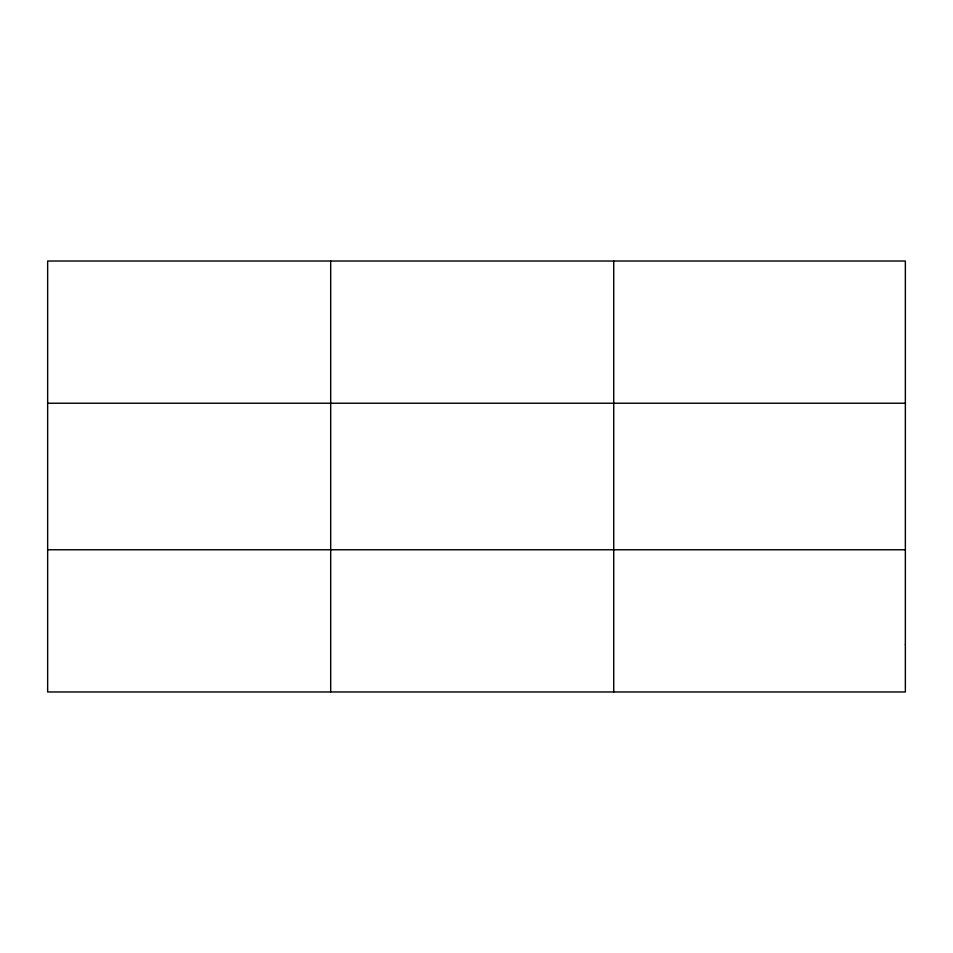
<?xml version="1.0" encoding="UTF-8"?>
<svg xmlns="http://www.w3.org/2000/svg" width="953" height="953" viewBox="0 0 953 953"><rect width="100%" height="100%" fill="white"/><g stroke="black" fill="none" stroke-linecap="round" stroke-linejoin="round"><path stroke-width="1.43" d="M330.691 691.973L330.691 261.027M613.732 691.973L613.732 261.027M47.65 403.238L905.35 403.238M47.65 549.762L905.35 549.762M905.35 644.573L905.35 691.973L47.65 691.973L47.65 261.027L905.35 261.027L905.35 644.573"/></g></svg>
